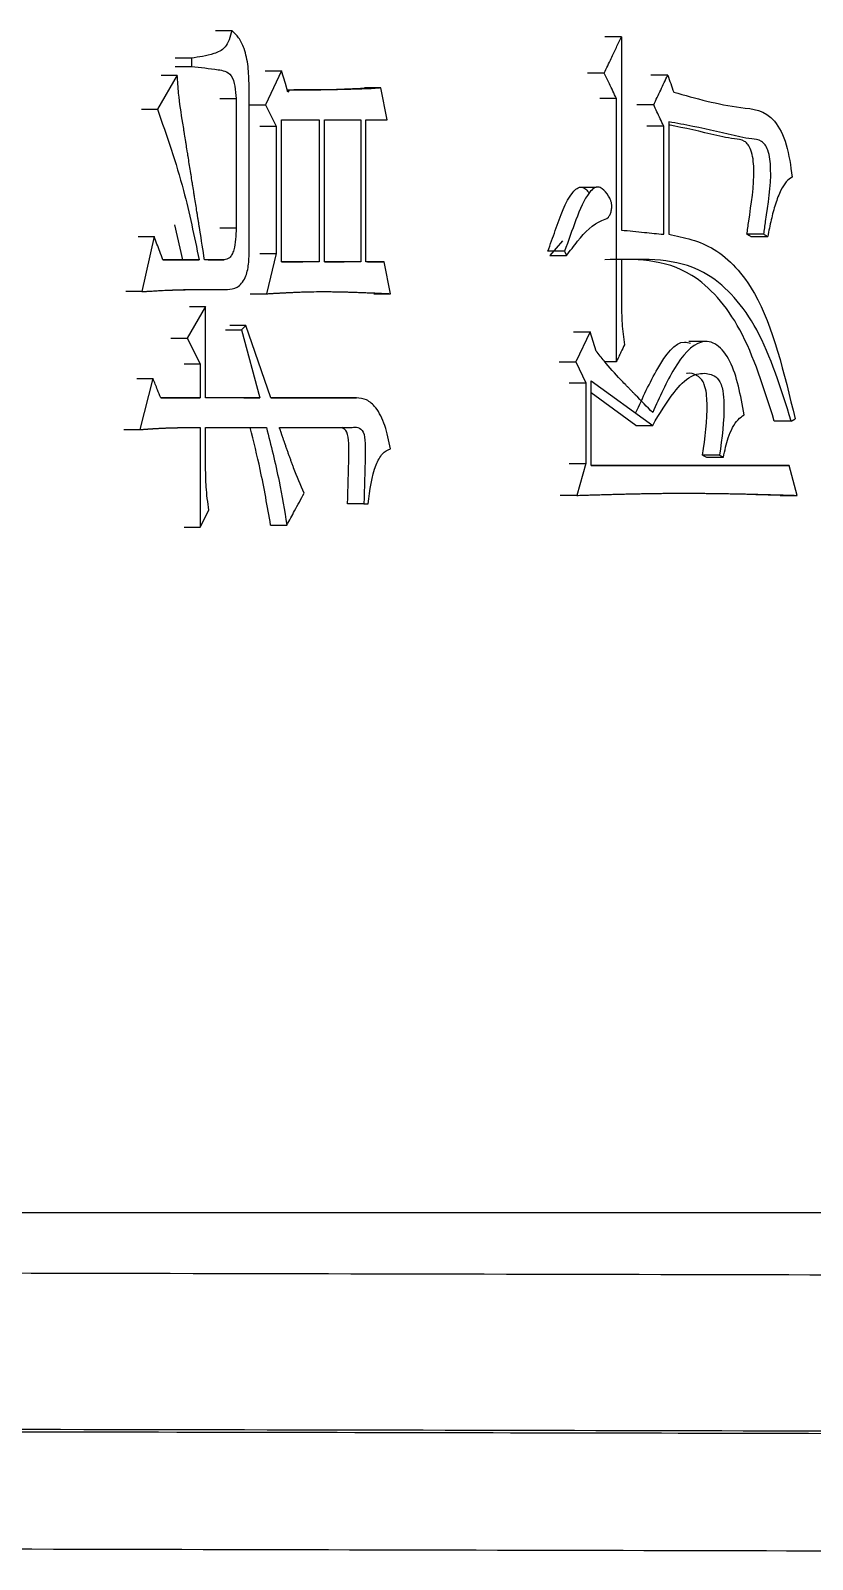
# Model space of a CAD drawing. Header units: millimetres. Extents: x 1852 to 4288, y 681 to 2404.
# Drawn here: x 2965.17 to 2969.16, y 942.27 to 950.06 of the extents above; entities that cross this region are included whole.
import ezdxf

# ---------------------------------------------------------------- set-up
doc = ezdxf.new("R2010")
doc.units = ezdxf.units.MM

msp = doc.modelspace()

# ---------------------------------------------------------------- linework, layer by layer
at = {"color": 7, "linetype": 'Continuous', "lineweight": 25}
for p, q in [((2966.1158, 950.0649), (2966.198, 950.0649)), ((2968.183, 950.0325), (2968.098, 950.0325)), ((2968.183, 950.0325), (2968.183, 949.0481)), ((2965.9925, 949.9243), (2965.9106, 949.9243)), ((2965.9106, 949.881), (2965.9925, 949.881)), ((2965.9925, 949.9243), (2965.9925, 949.881)), ((2965.92, 949.8377), (2965.8193, 949.6647)), ((2965.8382, 949.8377), (2965.92, 949.8377)), ((2966.369, 949.8593), (2966.4515, 949.8593)), ((2966.4515, 949.8593), (2966.3691, 949.6863)), ((2968.0954, 949.8486), (2968.0105, 949.8486)), ((2968.4187, 949.8377), (2968.3333, 949.8377)), ((2966.1379, 949.7186), (2966.2201, 949.7186)), ((2966.2201, 949.7186), (2966.2201, 949.0589)), ((2966.2864, 948.9507), (2966.2864, 949.7836)), ((2966.4899, 949.762), (2966.4812, 949.762)), ((2966.4899, 949.762), (2966.4844, 949.7512)), ((2966.9574, 949.7728), (2966.8739, 949.7728)), ((2966.9897, 949.6106), (2966.9574, 949.7728)), ((2968.1573, 949.7187), (2968.0723, 949.7187)), ((2968.1573, 948.3774), (2968.1573, 949.7187)), ((2965.7377, 949.6647), (2965.8193, 949.6647)), ((2966.2867, 949.6863), (2966.3691, 949.6863)), ((2966.3691, 949.6863), (2966.4241, 949.5781)), ((2968.3472, 949.6863), (2968.2619, 949.6863)), ((2966.3416, 949.5781), (2966.4241, 949.5781)), ((2966.4241, 949.5781), (2966.4241, 948.9291)), ((2966.4515, 948.8858), (2966.4515, 949.6106)), ((2966.4515, 949.6106), (2966.643, 949.6106)), ((2966.643, 949.6106), (2966.643, 948.8858)), ((2966.6702, 948.8858), (2966.6702, 949.6106)), ((2966.6702, 949.6106), (2966.8548, 949.6106)), ((2966.8548, 949.6106), (2966.8548, 948.8858)), ((2966.8818, 948.8858), (2966.8818, 949.6106)), ((2966.8818, 949.6106), (2966.9897, 949.6106)), ((2968.3983, 949.5781), (2968.3129, 949.5781)), ((2968.3983, 949.0264), (2968.3983, 949.5781)), ((2968.4238, 949.5997), (2968.4238, 949.0264)), ((2968.0542, 949.2659), (2967.9688, 949.2659)), ((2965.7208, 949.0156), (2965.8024, 949.0156)), ((2965.8024, 949.0156), (2965.7407, 948.7343)), ((2965.9492, 948.8966), (2965.9079, 949.0744)), ((2966.1379, 949.0589), (2966.2201, 949.0589)), ((2968.9081, 949.0265), (2968.8221, 949.0265)), ((2968.8421, 949.0156), (2968.9281, 949.0156)), ((2967.8931, 948.9399), (2967.8084, 948.9399)), ((2967.882, 948.9941), (2967.8188, 948.9183)), ((2967.8931, 948.9399), (2967.9035, 948.9183)), ((2966.0315, 948.8966), (2965.8473, 948.8966)), ((2965.8473, 948.8966), (2965.9492, 948.8966)), ((2965.9495, 948.8966), (2966.0315, 948.8966)), ((2966.1592, 948.8966), (2966.0593, 948.8966)), ((2966.0771, 948.8966), (2966.1592, 948.8966)), ((2966.3416, 948.9291), (2966.4241, 948.9291)), ((2966.4241, 948.9291), (2966.3746, 948.7235)), ((2966.643, 948.8858), (2966.4515, 948.8858)), ((2966.4515, 948.8858), (2966.5599, 948.8858)), ((2966.643, 948.8858), (2966.5601, 948.8858)), ((2966.8548, 948.8858), (2966.6702, 948.8858)), ((2966.6702, 948.8858), (2966.7714, 948.8858)), ((2966.8548, 948.8858), (2966.7716, 948.8858)), ((2966.9736, 948.8858), (2966.8818, 948.8858)), ((2966.8902, 948.8858), (2966.9736, 948.8858)), ((2967.0059, 948.7235), (2966.9736, 948.8858)), ((2967.8189, 948.9183), (2967.9035, 948.9183)), ((2968.183, 948.8966), (2968.183, 948.6803)), ((2965.7407, 948.7343), (2965.6592, 948.7343)), ((2966.0934, 948.7452), (2966.1759, 948.7452)), ((2966.2922, 948.7235), (2966.3746, 948.7235)), ((2966.9225, 948.7235), (2967.0059, 948.7235)), ((2966.0649, 948.6586), (2965.9702, 948.4964)), ((2965.9829, 948.6586), (2966.0649, 948.6586)), ((2966.0649, 948.1935), (2966.0649, 948.6586)), ((2966.2699, 948.5613), (2966.1876, 948.5613)), ((2966.2699, 948.5613), (2966.2478, 948.5396)), ((2966.3966, 948.1935), (2966.2699, 948.5613)), ((2965.8884, 948.4964), (2965.9702, 948.4964)), ((2965.9702, 948.4964), (2966.0371, 948.3666)), ((2966.1655, 948.5396), (2966.2478, 948.5396)), ((2966.2478, 948.5396), (2966.3416, 948.1935)), ((2967.9381, 948.5288), (2968.023, 948.5288)), ((2968.023, 948.5288), (2967.9503, 948.3774)), ((2968.054, 948.4315), (2968.023, 948.5288)), ((2968.6127, 948.4803), (2968.5271, 948.4803)), ((2965.9551, 948.3666), (2966.0371, 948.3666)), ((2966.0371, 948.3666), (2966.0371, 948.1935)), ((2967.8656, 948.3774), (2967.9503, 948.3774)), ((2967.9503, 948.3774), (2968.0022, 948.2692)), ((2968.1573, 948.3774), (2968.0978, 948.3774)), ((2965.7152, 948.2908), (2965.7968, 948.2908)), ((2965.7968, 948.2908), (2965.7295, 948.0312)), ((2967.9174, 948.2692), (2968.0022, 948.2692)), ((2968.0022, 948.2692), (2968.0022, 947.8582)), ((2968.0281, 948.28), (2968.3421, 948.0529)), ((2968.0281, 947.8474), (2968.0281, 948.28)), ((2966.0371, 948.1935), (2965.8361, 948.1935)), ((2965.8361, 948.1935), (2965.9548, 948.1935)), ((2965.9551, 948.1935), (2966.0371, 948.1935)), ((2966.3416, 948.1935), (2966.0649, 948.1935)), ((2966.2592, 948.1935), (2966.3416, 948.1935)), ((2966.8331, 948.1935), (2966.3966, 948.1935)), ((2966.3966, 948.1935), (2966.7498, 948.1935)), ((2966.75, 948.1935), (2966.8331, 948.1935)), ((2968.2568, 948.0529), (2968.0281, 948.2186)), ((2969.0476, 948.0745), (2969.0674, 948.0853)), ((2965.6479, 948.0312), (2965.7295, 948.0312)), ((2966.0371, 948.042), (2966.0371, 947.5336)), ((2966.0649, 948.042), (2966.3746, 948.042)), ((2966.0649, 947.8365), (2966.0649, 948.042)), ((2966.4405, 948.042), (2966.8114, 948.042)), ((2966.7282, 948.042), (2966.8114, 948.042)), ((2968.2568, 948.0529), (2968.3421, 948.0529)), ((2967.9174, 947.8582), (2968.0022, 947.8582)), ((2968.0022, 947.8582), (2967.9555, 947.6959)), ((2969.0377, 947.8474), (2968.0281, 947.8474)), ((2968.0281, 947.8474), (2968.9515, 947.8474)), ((2968.6823, 947.9014), (2968.5966, 947.9014)), ((2968.5966, 947.9014), (2968.6167, 947.8906)), ((2968.6167, 947.8906), (2968.7025, 947.8906)), ((2968.6823, 947.9014), (2968.7025, 947.8906)), ((2968.9515, 947.8474), (2969.0377, 947.8474)), ((2969.0774, 947.6959), (2969.0377, 947.8474)), ((2967.9555, 947.6959), (2967.8708, 947.6959)), ((2968.9911, 947.6959), (2968.8679, 947.6989)), ((2968.9911, 947.6959), (2969.0774, 947.6959)), ((2966.0371, 947.5336), (2966.0815, 947.6202)), ((2966.871, 947.6526), (2966.7878, 947.6526)), ((2966.871, 947.6526), (2966.8926, 947.6526)), ((2965.9551, 947.5336), (2966.0371, 947.5336)), ((2966.3961, 947.5444), (2966.4789, 947.5444))]:
    msp.add_line(p, q, dxfattribs=at)
at = {"color": 7, "linetype": 'Continuous', "lineweight": 25, "flags": 128}
for points in [[(2966.4844, 949.7512), (2966.4711, 949.7951), (2966.4613, 949.8272), (2966.4515, 949.8593)], [(2969.0476, 948.0745), (2969.0126, 948.0745), (2968.987, 948.0745), (2968.9614, 948.0745)]]:
    msp.add_lwpolyline(points, dxfattribs=at)
at = {"color": 7, "linetype": 'Continuous', "lineweight": 25}
for points, knots in [([(2966.198, 950.0649), (2966.1941, 950.0486), (2966.1864, 950.0165), (2966.1572, 949.9657), (2966.0885, 949.9383), (2966.0306, 949.9298), (2965.9925, 949.9243)], [0, 0, 0, 0, 0.127818, 0.252018, 0.508407, 1, 1, 1, 1]), ([(2966.2864, 949.7836), (2966.2856, 949.8167), (2966.2839, 949.8823), (2966.2656, 949.9686), (2966.235, 950.0319), (2966.2102, 950.054), (2966.198, 950.0649)], [0, 0, 0, 0, 0.2887937, 0.5729304, 0.7895926, 1, 1, 1, 1]), ([(2968.0954, 949.8486), (2968.1073, 949.8735), (2968.1279, 949.9166), (2968.1571, 949.9779), (2968.1744, 950.0143), (2968.183, 950.0325)], [0, 0, 0, 0, 0.407194, 0.703597, 1, 1, 1, 1]), ([(2965.9925, 949.881), (2966.038, 949.8767), (2966.0953, 949.8713), (2966.1629, 949.8597), (2966.1984, 949.8404), (2966.2159, 949.7809), (2966.2187, 949.7396), (2966.2201, 949.7186)], [0, 0, 0, 0, 0.489877, 0.617073, 0.743751, 0.869803, 1, 1, 1, 1]), ([(2966.0593, 948.8966), (2966.0514, 948.9468), (2966.0424, 949.0033), (2966.0325, 949.0661), (2966.03, 949.0818), (2966.0275, 949.0975), (2966.0255, 949.11), (2966.0231, 949.1257), (2966.0196, 949.1477), (2966.0146, 949.1791), (2966.0096, 949.2105), (2966.0046, 949.2418), (2966.0006, 949.267), (2965.9957, 949.2983), (2965.9917, 949.3234), (2965.9847, 949.3674), (2965.9787, 949.405), (2965.9717, 949.4489), (2965.9677, 949.474), (2965.9627, 949.5054), (2965.9586, 949.5305), (2965.9536, 949.5619), (2965.9425, 949.6309), (2965.9281, 949.7241), (2965.9222, 949.8068), (2965.92, 949.8377)], [0, 0, 0, 0, 0.160709, 0.180798, 0.200887, 0.210931, 0.23102, 0.241064, 0.261152, 0.30133, 0.341507, 0.361596, 0.401773, 0.421862, 0.462039, 0.482128, 0.562482, 0.582571, 0.622748, 0.642837, 0.683014, 0.703103, 0.74328, 0.904095, 1, 1, 1, 1]), ([(2968.1573, 949.7187), (2968.1513, 949.7312), (2968.1395, 949.7562), (2968.1188, 949.7995), (2968.1041, 949.8302), (2968.0954, 949.8486)], [0, 0, 0, 0, 0.288432, 0.576865, 1, 1, 1, 1]), ([(2968.3472, 949.6863), (2968.3591, 949.7115), (2968.383, 949.762), (2968.4068, 949.8125), (2968.4187, 949.8377)], [0, 0, 0, 0, 0.4999994, 1, 1, 1, 1]), ([(2968.4187, 949.8377), (2968.4238, 949.8233), (2968.434, 949.7945), (2968.4442, 949.7656), (2968.4492, 949.7512)], [0, 0, 0, 0, 0.5000001, 1, 1, 1, 1]), ([(2966.4818, 949.7622), (2966.4875, 949.7622), (2966.5247, 949.7623), (2966.5696, 949.7627), (2966.6401, 949.7635), (2966.734, 949.7645), (2966.8195, 949.7696), (2966.8739, 949.7728)], [0, 0, 0, 0, 0.0431296, 0.2823119, 0.3421073, 0.5812899, 1, 1, 1, 1]), ([(2966.9574, 949.7728), (2966.9555, 949.7727), (2966.9518, 949.7723), (2966.9461, 949.7718), (2966.9386, 949.7712), (2966.931, 949.7706), (2966.9235, 949.77), (2966.9178, 949.7696), (2966.9103, 949.769), (2966.9027, 949.7685), (2966.8895, 949.7679), (2966.865, 949.767), (2966.812, 949.7653), (2966.7513, 949.7637), (2966.6981, 949.7632), (2966.6714, 949.7629), (2966.6562, 949.7628), (2966.6447, 949.7627), (2966.6352, 949.7626), (2966.6257, 949.7625), (2966.618, 949.7625), (2966.6104, 949.7624), (2966.6028, 949.7624), (2966.5951, 949.7623), (2966.5875, 949.7623), (2966.5818, 949.7623), (2966.5741, 949.7622), (2966.5665, 949.7622), (2966.5588, 949.7622), (2966.5512, 949.7622), (2966.5435, 949.7621), (2966.5359, 949.7621), (2966.5302, 949.7621), (2966.5254, 949.7621), (2966.5206, 949.7621), (2966.5168, 949.7621), (2966.5129, 949.762), (2966.5101, 949.762), (2966.5062, 949.762), (2966.5024, 949.762), (2966.4986, 949.762), (2966.4947, 949.762), (2966.4918, 949.762), (2966.4899, 949.762)], [0, 0, 0, 0, 0.012194, 0.024389, 0.036583, 0.060972, 0.073167, 0.085361, 0.097556, 0.121945, 0.134139, 0.182918, 0.280473, 0.475585, 0.573141, 0.621919, 0.646308, 0.670697, 0.695086, 0.70728, 0.731669, 0.743863, 0.756058, 0.780447, 0.792641, 0.804836, 0.81703, 0.841419, 0.853613, 0.865808, 0.890197, 0.902391, 0.914586, 0.92678, 0.932877, 0.945072, 0.951169, 0.957266, 0.963363, 0.975558, 0.981655, 0.987752, 1, 1, 1, 1]), ([(2968.4492, 949.7512), (2968.5613, 949.7195), (2968.7314, 949.6713), (2968.9437, 949.6609), (2969.0298, 949.4868), (2969.0449, 949.3755), (2969.0526, 949.3185)], [0, 0, 0, 0, 0.492344, 0.747305, 0.87043, 1, 1, 1, 1]), ([(2965.8193, 949.6647), (2965.8667, 949.5288), (2965.9519, 949.2847), (2966.007, 949.0158), (2966.0315, 948.8966)], [0, 0, 0, 0, 0.556567, 1, 1, 1, 1]), ([(2968.3983, 949.5781), (2968.3924, 949.5906), (2968.3809, 949.6149), (2968.3639, 949.6509), (2968.3528, 949.6745), (2968.3472, 949.6863)], [0, 0, 0, 0, 0.346119, 0.673059, 1, 1, 1, 1]), ([(2968.9081, 949.0265), (2968.9112, 949.0485), (2968.9264, 949.158), (2968.9482, 949.286), (2968.9407, 949.4105), (2968.9304, 949.4533), (2968.9151, 949.4849), (2968.8872, 949.5102), (2968.843, 949.5115), (2968.7273, 949.5348), (2968.5868, 949.5704), (2968.4649, 949.5923), (2968.4238, 949.5997)], [0, 0, 0, 0, 0.0476159, 0.2366676, 0.2711991, 0.3058534, 0.3330791, 0.3603377, 0.4287555, 0.5098819, 0.8344448, 1, 1, 1, 1]), ([(2968.8221, 949.0265), (2968.8251, 949.0486), (2968.8404, 949.1583), (2968.8623, 949.2866), (2968.8545, 949.4112), (2968.8442, 949.4538), (2968.8288, 949.4852), (2968.8007, 949.5104), (2968.756, 949.5114), (2968.6383, 949.5366), (2968.5265, 949.5644), (2968.4341, 949.5817), (2968.4238, 949.5836)], [0, 0, 0, 0, 0.0539594, 0.2681925, 0.3071395, 0.3462244, 0.3769337, 0.4076739, 0.4859202, 0.5793554, 0.9531636, 1, 1, 1, 1]), ([(2967.8084, 948.9399), (2967.8209, 948.9752), (2967.8583, 949.0812), (2967.902, 949.2068), (2967.9566, 949.2629), (2967.9804, 949.2705), (2968.0021, 949.259), (2968.0132, 949.2439), (2968.0185, 949.2367)], [0, 0, 0, 0, 0.230285, 0.693302, 0.776377, 0.859882, 0.933594, 1, 1, 1, 1]), ([(2967.9035, 948.9183), (2967.922, 948.9429), (2967.9775, 949.017), (2968.0486, 949.0902), (2968.1104, 949.1046), (2968.1257, 949.1268), (2968.1317, 949.1454), (2968.1342, 949.1654), (2968.133, 949.1844), (2968.1277, 949.2041), (2968.1119, 949.2319), (2968.0904, 949.2571), (2968.0644, 949.27), (2968.0415, 949.2628), (2967.9974, 949.2186), (2967.9498, 949.0988), (2967.9122, 948.9934), (2967.8931, 948.9399)], [0, 0, 0, 0, 0.109651, 0.330682, 0.3864, 0.404634, 0.422868, 0.441529, 0.456387, 0.471247, 0.497612, 0.560433, 0.593185, 0.625961, 0.670922, 0.833212, 1, 1, 1, 1]), ([(2969.0526, 949.3185), (2969.042, 949.3114), (2969.0205, 949.2971), (2968.9915, 949.2475), (2968.9663, 949.1813), (2968.945, 949.1007), (2968.9338, 949.0441), (2968.9281, 949.0156)], [0, 0, 0, 0, 0.162412, 0.328967, 0.549592, 0.773853, 1, 1, 1, 1]), ([(2965.8473, 948.8966), (2965.842, 948.9105), (2965.8319, 948.9373), (2965.817, 948.977), (2965.8073, 949.0027), (2965.8024, 949.0156)], [0, 0, 0, 0, 0.350984, 0.675491, 1, 1, 1, 1]), ([(2966.2201, 949.0589), (2966.2192, 949.0198), (2966.2181, 948.9708), (2966.1998, 948.9233), (2966.1837, 948.9008), (2966.1688, 948.8983), (2966.1592, 948.8966)], [0, 0, 0, 0, 0.51629, 0.647429, 0.774862, 1, 1, 1, 1]), ([(2968.183, 949.0481), (2968.2221, 949.0442), (2968.2776, 949.0386), (2968.3493, 949.0314), (2968.3819, 949.0281), (2968.3983, 949.0264)], [0, 0, 0, 0, 0.542952, 0.771476, 1, 1, 1, 1]), ([(2968.4238, 949.0264), (2968.5021, 949.0106), (2968.6597, 948.9788), (2968.9218, 948.699), (2969.0115, 948.3208), (2969.0674, 948.0853)], [0, 0, 0, 0, 0.271558, 0.546438, 1, 1, 1, 1]), ([(2968.8421, 949.0156), (2968.8404, 949.0166), (2968.837, 949.0184), (2968.8304, 949.022), (2968.8254, 949.0247), (2968.8221, 949.0265)], [0, 0, 0, 0, 0.25319, 0.506384, 1, 1, 1, 1]), ([(2968.9081, 949.0265), (2968.9098, 949.0256), (2968.914, 949.0233), (2968.9207, 949.0197), (2968.9256, 949.017), (2968.9281, 949.0156)], [0, 0, 0, 0, 0.252887, 0.626447, 1, 1, 1, 1]), ([(2966.1759, 948.7452), (2966.1925, 948.7466), (2966.2261, 948.7496), (2966.2689, 948.7977), (2966.2862, 948.8751), (2966.2864, 948.9253), (2966.2864, 948.9507)], [0, 0, 0, 0, 0.26803, 0.540931, 0.767912, 1, 1, 1, 1]), ([(2968.9614, 948.0745), (2968.9095, 948.2407), (2968.8081, 948.5655), (2968.4987, 948.9071), (2968.2494, 948.9006), (2968.098, 948.8966)], [0, 0, 0, 0, 0.291237, 0.569425, 1, 1, 1, 1]), ([(2969.0476, 948.0745), (2968.9956, 948.2407), (2968.894, 948.5657), (2968.5842, 948.9072), (2968.3347, 948.9006), (2968.183, 948.8966)], [0, 0, 0, 0, 0.291092, 0.569283, 1, 1, 1, 1]), ([(2965.7407, 948.7343), (2965.745, 948.7346), (2965.7515, 948.735), (2965.7602, 948.7356), (2965.7667, 948.736), (2965.7732, 948.7364), (2965.7797, 948.7368), (2965.7862, 948.7372), (2965.7949, 948.7377), (2965.8057, 948.7383), (2965.8187, 948.7391), (2965.8316, 948.7398), (2965.8576, 948.7412), (2965.8835, 948.7423), (2965.9094, 948.7433), (2965.9224, 948.7437), (2965.9353, 948.744), (2965.9482, 948.7444), (2965.9612, 948.7446), (2965.9784, 948.7449), (2965.9956, 948.7452), (2966.0128, 948.7454), (2966.0257, 948.7455), (2966.0386, 948.7455), (2966.0515, 948.7456), (2966.0622, 948.7456), (2966.0708, 948.7456), (2966.0773, 948.7456), (2966.0837, 948.7456), (2966.0901, 948.7456), (2966.0966, 948.7456), (2966.103, 948.7455), (2966.1094, 948.7455), (2966.1159, 948.7455), (2966.1244, 948.7455), (2966.133, 948.7454), (2966.1416, 948.7454), (2966.148, 948.7453), (2966.1534, 948.7453), (2966.1576, 948.7453), (2966.1608, 948.7453), (2966.1641, 948.7452), (2966.1673, 948.7452), (2966.1712, 948.7452), (2966.1741, 948.7452), (2966.1759, 948.7452)], [0, 0, 0, 0, 0.0297, 0.04455, 0.0594, 0.07425, 0.0891, 0.10395, 0.1188, 0.1485, 0.1782, 0.2079, 0.237599, 0.3564, 0.3861, 0.4158, 0.4455, 0.4752, 0.5049, 0.5346, 0.594, 0.6237, 0.6534, 0.6831, 0.7128, 0.742499, 0.757349, 0.772199, 0.787049, 0.801899, 0.816749, 0.831599, 0.846449, 0.861299, 0.876149, 0.905849, 0.920699, 0.935549, 0.950399, 0.957824, 0.965249, 0.972674, 0.980099, 0.987524, 1, 1, 1, 1]), ([(2965.8511, 948.7408), (2965.8916, 948.7422), (2965.9535, 948.7444), (2966.038, 948.7451), (2966.0745, 948.7452), (2966.0885, 948.7452), (2966.091, 948.7452), (2966.0907, 948.7452), (2966.0906, 948.7452)], [0, 0, 0, 0, 0.522535, 0.798849, 0.953458, 0.983824, 0.997934, 1, 1, 1, 1]), ([(2966.3746, 948.7235), (2966.3789, 948.7238), (2966.3852, 948.7241), (2966.3937, 948.7246), (2966.4001, 948.725), (2966.4065, 948.7254), (2966.4129, 948.7257), (2966.4193, 948.7261), (2966.4256, 948.7265), (2966.432, 948.7268), (2966.4384, 948.7272), (2966.4447, 948.7275), (2966.4511, 948.7279), (2966.4575, 948.7282), (2966.4638, 948.7285), (2966.4702, 948.7289), (2966.4766, 948.7292), (2966.4829, 948.7295), (2966.4914, 948.7299), (2966.502, 948.7304), (2966.5147, 948.731), (2966.5274, 948.7315), (2966.5401, 948.732), (2966.5528, 948.7325), (2966.5655, 948.7329), (2966.5782, 948.7333), (2966.6036, 948.7339), (2966.6289, 948.7343), (2966.6542, 948.7344), (2966.6669, 948.7344), (2966.6837, 948.7344), (2966.7048, 948.7342), (2966.7301, 948.7339), (2966.7553, 948.7334), (2966.7805, 948.7328), (2966.8015, 948.7322), (2966.8224, 948.7315), (2966.8392, 948.7309), (2966.8559, 948.7303), (2966.8685, 948.7298), (2966.8811, 948.7293), (2966.8915, 948.7288), (2966.8999, 948.7285), (2966.9061, 948.7282), (2966.9124, 948.7279), (2966.9187, 948.7277), (2966.9249, 948.7274), (2966.9312, 948.7271), (2966.9375, 948.7268), (2966.9437, 948.7265), (2966.95, 948.7262), (2966.9562, 948.7259), (2966.9625, 948.7256), (2966.9677, 948.7254), (2966.9719, 948.7252), (2966.975, 948.725), (2966.9781, 948.7249), (2966.9813, 948.7247), (2966.9844, 948.7246), (2966.9875, 948.7244), (2966.9906, 948.7243), (2966.9938, 948.7241), (2966.9969, 948.724), (2967.0009, 948.7238), (2967.0039, 948.7236), (2967.0059, 948.7235)], [0, 0, 0, 0, 0.020012, 0.030018, 0.040024, 0.050031, 0.060037, 0.070043, 0.080049, 0.090055, 0.100061, 0.110067, 0.120073, 0.130079, 0.140086, 0.150092, 0.160098, 0.170104, 0.18011, 0.200122, 0.220134, 0.240147, 0.260159, 0.280171, 0.300183, 0.320196, 0.340208, 0.420258, 0.44027, 0.460282, 0.480294, 0.520319, 0.560343, 0.600368, 0.640392, 0.680417, 0.700429, 0.740454, 0.760466, 0.780478, 0.80049, 0.820502, 0.830509, 0.840515, 0.850521, 0.860527, 0.870533, 0.880539, 0.890545, 0.900551, 0.910557, 0.920564, 0.93057, 0.940576, 0.945579, 0.950582, 0.955585, 0.960588, 0.965591, 0.970594, 0.975597, 0.9806, 0.985603, 0.990606, 1, 1, 1, 1]), ([(2968.183, 948.6803), (2968.1835, 948.644), (2968.1844, 948.5708), (2968.1938, 948.4998), (2968.1985, 948.4639)], [0, 0, 0, 0, 0.495714, 1, 1, 1, 1]), ([(2968.2568, 948.1178), (2968.2914, 948.1939), (2968.3591, 948.3431), (2968.4639, 948.4919), (2968.525, 948.4744), (2968.5351, 948.4715)], [0, 0, 0, 0, 0.46552, 0.912082, 1, 1, 1, 1]), ([(2968.8081, 948.107), (2968.7901, 948.2062), (2968.763, 948.356), (2968.6713, 948.4737), (2968.5635, 948.4938), (2968.4447, 948.3493), (2968.3768, 948.196), (2968.3421, 948.1178)], [0, 0, 0, 0, 0.250217, 0.37779, 0.502112, 0.745933, 1, 1, 1, 1]), ([(2968.3421, 948.1178), (2968.3132, 948.1474), (2968.2807, 948.1807), (2968.2446, 948.218), (2968.2355, 948.2273), (2968.2265, 948.2367), (2968.2175, 948.246), (2968.2085, 948.2554), (2968.1958, 948.2686), (2968.1579, 948.3081), (2968.1083, 948.3628), (2968.0674, 948.4146), (2968.054, 948.4315)], [0, 0, 0, 0, 0.2975226, 0.3347128, 0.3719031, 0.3904983, 0.4276885, 0.4648788, 0.483474, 0.5578546, 0.8555027, 1, 1, 1, 1]), ([(2968.1985, 948.4639), (2968.1925, 948.4515), (2968.1827, 948.4308), (2968.169, 948.402), (2968.1612, 948.3856), (2968.1573, 948.3774)], [0, 0, 0, 0, 0.432643, 0.716321, 1, 1, 1, 1]), ([(2968.3421, 948.0529), (2968.3771, 948.1121), (2968.4364, 948.2124), (2968.5306, 948.3088), (2968.6008, 948.3221), (2968.6478, 948.3113), (2968.6746, 948.2933), (2968.6918, 948.2618), (2968.7021, 948.2193), (2968.7102, 948.0959), (2968.6947, 947.9878), (2968.6823, 947.9014)], [0, 0, 0, 0, 0.236471, 0.400892, 0.534168, 0.588802, 0.643894, 0.675813, 0.707612, 0.766357, 1, 1, 1, 1]), ([(2968.5966, 947.9014), (2968.6091, 947.989), (2968.624, 948.0929), (2968.6167, 948.2152), (2968.6078, 948.2583), (2968.5907, 948.2903), (2968.5609, 948.3124), (2968.5334, 948.3236), (2968.5153, 948.3168), (2968.5141, 948.3164)], [0, 0, 0, 0, 0.478517, 0.567585, 0.657403, 0.721203, 0.808864, 0.987094, 1, 1, 1, 1]), ([(2965.8361, 948.1935), (2965.8306, 948.2071), (2965.8213, 948.2301), (2965.8082, 948.2626), (2965.8006, 948.2814), (2965.7968, 948.2908)], [0, 0, 0, 0, 0.419954, 0.709976, 1, 1, 1, 1]), ([(2967.0059, 947.9339), (2966.9979, 947.9744), (2966.9822, 948.054), (2966.9381, 948.1424), (2966.8851, 948.188), (2966.8504, 948.1917), (2966.8331, 948.1935)], [0, 0, 0, 0, 0.291847, 0.573788, 0.788346, 1, 1, 1, 1]), ([(2968.7025, 947.8906), (2968.7095, 947.9244), (2968.721, 947.9796), (2968.7481, 948.0428), (2968.7759, 948.0843), (2968.7974, 948.0995), (2968.8081, 948.107)], [0, 0, 0, 0, 0.34974, 0.571287, 0.787704, 1, 1, 1, 1]), ([(2965.7295, 948.0312), (2965.7311, 948.0313), (2965.7345, 948.0316), (2965.7396, 948.0319), (2965.7447, 948.0323), (2965.7497, 948.0327), (2965.7548, 948.033), (2965.7599, 948.0334), (2965.7649, 948.0338), (2965.77, 948.0341), (2965.7751, 948.0345), (2965.7801, 948.0348), (2965.7852, 948.0351), (2965.7902, 948.0355), (2965.7953, 948.0358), (2965.8004, 948.0361), (2965.8054, 948.0364), (2965.8105, 948.0367), (2965.8155, 948.037), (2965.8206, 948.0373), (2965.8257, 948.0376), (2965.8299, 948.0378), (2965.8341, 948.0381), (2965.8383, 948.0383), (2965.8433, 948.0385), (2965.8484, 948.0388), (2965.8535, 948.039), (2965.8585, 948.0392), (2965.8636, 948.0394), (2965.8686, 948.0396), (2965.8737, 948.0398), (2965.8779, 948.0399), (2965.8821, 948.0401), (2965.8863, 948.0402), (2965.8913, 948.0403), (2965.8964, 948.0405), (2965.9014, 948.0406), (2965.9065, 948.0407), (2965.9115, 948.0408), (2965.9166, 948.0409), (2965.9216, 948.041), (2965.9266, 948.0411), (2965.9308, 948.0412), (2965.935, 948.0413), (2965.9392, 948.0413), (2965.9443, 948.0414), (2965.9493, 948.0415), (2965.9544, 948.0415), (2965.9594, 948.0416), (2965.9644, 948.0416), (2965.9695, 948.0417), (2965.9745, 948.0417), (2965.9787, 948.0418), (2965.9829, 948.0418), (2965.9871, 948.0418), (2965.9921, 948.0419), (2965.9972, 948.0419), (2966.0022, 948.0419), (2966.0072, 948.0419), (2966.0122, 948.0419), (2966.0173, 948.042), (2966.0223, 948.042), (2966.0265, 948.042), (2966.0314, 948.042), (2966.0347, 948.042), (2966.0371, 948.042)], [0, 0, 0, 0, 0.01641, 0.03282, 0.04923, 0.06564, 0.08205, 0.098461, 0.114871, 0.131281, 0.147691, 0.164101, 0.180511, 0.196921, 0.213331, 0.229741, 0.246151, 0.262561, 0.278972, 0.295382, 0.311792, 0.328202, 0.336407, 0.352817, 0.369227, 0.385637, 0.402047, 0.418457, 0.434867, 0.451278, 0.467688, 0.484098, 0.492303, 0.508713, 0.525123, 0.541533, 0.557943, 0.574353, 0.590763, 0.607173, 0.623583, 0.639994, 0.656404, 0.664609, 0.681019, 0.697429, 0.713839, 0.730249, 0.746659, 0.763069, 0.779479, 0.795889, 0.8123, 0.820505, 0.836915, 0.853325, 0.869735, 0.886145, 0.902555, 0.918965, 0.935375, 0.951785, 0.968195, 0.9764, 1, 1, 1, 1]), ([(2966.3961, 947.5444), (2966.3795, 947.6394), (2966.3499, 947.8087), (2966.3096, 947.9709), (2966.2919, 948.042)], [0, 0, 0, 0, 0.560942, 1, 1, 1, 1]), ([(2966.3746, 948.042), (2966.3973, 947.9515), (2966.4379, 947.7894), (2966.4664, 947.6194), (2966.4789, 947.5444)], [0, 0, 0, 0, 0.558886, 1, 1, 1, 1]), ([(2966.5665, 947.7067), (2966.5482, 947.7488), (2966.5287, 947.7936), (2966.5103, 947.8438), (2966.5062, 947.8549), (2966.5022, 947.8661), (2966.4981, 947.8772), (2966.4941, 947.8884), (2966.4901, 947.8997), (2966.4861, 947.9109), (2966.4831, 947.9193), (2966.4792, 947.9306), (2966.4752, 947.9419), (2966.4718, 947.9518), (2966.4693, 947.9588), (2966.4673, 947.9645), (2966.4654, 947.9701), (2966.4634, 947.9758), (2966.4614, 947.9815), (2966.4595, 947.9871), (2966.458, 947.9914), (2966.4561, 947.997), (2966.4541, 948.0027), (2966.4521, 948.0084), (2966.4507, 948.0126), (2966.4487, 948.0183), (2966.4468, 948.0239), (2966.4448, 948.0296), (2966.4429, 948.0352), (2966.4415, 948.0393), (2966.4405, 948.042)], [0, 0, 0, 0, 0.396041, 0.420732, 0.445423, 0.494806, 0.519497, 0.544188, 0.59357, 0.618261, 0.642952, 0.667643, 0.717025, 0.741716, 0.754061, 0.778752, 0.791098, 0.803443, 0.828134, 0.84048, 0.852825, 0.865171, 0.889862, 0.902207, 0.914553, 0.926898, 0.951589, 0.963935, 0.97628, 1, 1, 1, 1]), ([(2966.7876, 947.6526), (2966.7904, 947.7347), (2966.7938, 947.8384), (2966.7958, 947.9582), (2966.789, 948.0239), (2966.7678, 948.0363), (2966.7579, 948.042)], [0, 0, 0, 0, 0.579644, 0.732014, 0.874517, 1, 1, 1, 1]), ([(2966.8114, 948.0422), (2966.8212, 948.0438), (2966.8408, 948.0471), (2966.8724, 948.0227), (2966.8791, 947.9587), (2966.8772, 947.8379), (2966.8737, 947.7345), (2966.871, 947.6526)], [0, 0, 0, 0, 0.111377, 0.22453, 0.350906, 0.486016, 1, 1, 1, 1]), ([(2966.8926, 947.6526), (2966.9018, 947.723), (2966.9144, 947.82), (2966.9634, 947.9133), (2966.9919, 947.9271), (2967.0059, 947.9339)], [0, 0, 0, 0, 0.573358, 0.790473, 1, 1, 1, 1]), ([(2966.0815, 947.6202), (2966.076, 947.6599), (2966.0661, 947.7311), (2966.0653, 947.8042), (2966.0649, 947.8365)], [0, 0, 0, 0, 0.558835, 1, 1, 1, 1]), ([(2966.4789, 947.5444), (2966.492, 947.5687), (2966.5132, 947.6078), (2966.5424, 947.6619), (2966.5585, 947.6918), (2966.5665, 947.7067)], [0, 0, 0, 0, 0.4477923, 0.7238958, 1, 1, 1, 1]), ([(2967.9555, 947.6959), (2967.9654, 947.6962), (2967.9801, 947.6967), (2967.9997, 947.6973), (2968.0145, 947.6977), (2968.0292, 947.6981), (2968.0439, 947.6986), (2968.0586, 947.699), (2968.0733, 947.6995), (2968.0879, 947.6999), (2968.1075, 947.7005), (2968.127, 947.701), (2968.1466, 947.7015), (2968.1612, 947.7019), (2968.1807, 947.7024), (2968.2002, 947.7029), (2968.2197, 947.7034), (2968.2343, 947.7037), (2968.2488, 947.704), (2968.2683, 947.7044), (2968.2877, 947.7048), (2968.3071, 947.7052), (2968.3216, 947.7054), (2968.3362, 947.7057), (2968.3555, 947.7059), (2968.3749, 947.7062), (2968.3942, 947.7064), (2968.4063, 947.7065), (2968.416, 947.7066), (2968.4232, 947.7066), (2968.4304, 947.7067), (2968.4401, 947.7068), (2968.4497, 947.7068), (2968.4594, 947.7068), (2968.4666, 947.7069), (2968.4738, 947.7069), (2968.481, 947.7069), (2968.4883, 947.7069), (2968.4943, 947.7069), (2968.4991, 947.7069), (2968.5027, 947.7069), (2968.5075, 947.7069), (2968.5123, 947.7069), (2968.5171, 947.7069), (2968.5219, 947.7069), (2968.5279, 947.7069), (2968.5352, 947.7068), (2968.5448, 947.7068), (2968.5544, 947.7068), (2968.564, 947.7067), (2968.5712, 947.7067), (2968.5807, 947.7066), (2968.5927, 947.7065), (2968.6071, 947.7064), (2968.6215, 947.7062), (2968.6358, 947.7061), (2968.655, 947.7058), (2968.6741, 947.7056), (2968.6932, 947.7053), (2968.7075, 947.705), (2968.7218, 947.7048), (2968.7408, 947.7045), (2968.7599, 947.7041), (2968.7789, 947.7037), (2968.7932, 947.7034), (2968.8074, 947.7031), (2968.8264, 947.7027), (2968.8454, 947.7022), (2968.8643, 947.7018), (2968.8786, 947.7014), (2968.8975, 947.7009), (2968.9164, 947.7004), (2968.9353, 947.6999), (2968.9495, 947.6995), (2968.9636, 947.6991), (2968.9825, 947.6986), (2969.0013, 947.6981), (2969.0202, 947.6976), (2969.0343, 947.6972), (2969.0533, 947.6966), (2969.0677, 947.6962), (2969.0774, 947.6959)], [0, 0, 0, 0, 0.025705, 0.038557, 0.05141, 0.064262, 0.077115, 0.089967, 0.102819, 0.115672, 0.128524, 0.154229, 0.167082, 0.179934, 0.192786, 0.218491, 0.231344, 0.244196, 0.257049, 0.269901, 0.295606, 0.308458, 0.321311, 0.334163, 0.347016, 0.37272, 0.385573, 0.398425, 0.404851, 0.411278, 0.417704, 0.42413, 0.436983, 0.443409, 0.449835, 0.456261, 0.462687, 0.469114, 0.47554, 0.478753, 0.481966, 0.485179, 0.491605, 0.494818, 0.498032, 0.504458, 0.510884, 0.51731, 0.530163, 0.536589, 0.543015, 0.549441, 0.562294, 0.575146, 0.587999, 0.600851, 0.613703, 0.639408, 0.652261, 0.665113, 0.677966, 0.690818, 0.716523, 0.729375, 0.742228, 0.75508, 0.767933, 0.793637, 0.80649, 0.819342, 0.832195, 0.857899, 0.870752, 0.883604, 0.896457, 0.909309, 0.935014, 0.947866, 0.960719, 0.973571, 1, 1, 1, 1]), ([(2914.6119, 944.041), (2915.2582, 944.041), (2918.4935, 944.0411), (2924.2455, 944.0411), (2930.4451, 944.0412), (2936.4545, 944.0412), (2941.0939, 944.0413), (2946.6312, 944.0413), (2950.8396, 944.0414), (2955.774, 944.0414), (2960.3717, 944.0414), (2964.4668, 944.0415), (2968.1484, 944.0415), (2970.7569, 944.0416), (2973.567, 944.0416), (2975.4373, 944.0417), (2977.4656, 944.0418), (2978.2219, 944.0419), (2978.7506, 944.0419)], [0, 0, 0, 0, 0.020124, 0.100733, 0.181328, 0.221587, 0.302184, 0.342442, 0.423039, 0.463298, 0.543894, 0.624491, 0.664749, 0.745346, 0.785604, 0.8662, 0.906458, 1, 1, 1, 1]), ([(2907.4729, 943.773), (2908.7452, 943.7729), (2911.0715, 943.7729), (2914.435, 943.7724), (2917.5681, 943.7719), (2920.6843, 943.7712), (2923.778, 943.7702), (2926.8435, 943.7691), (2929.875, 943.7678), (2934.129, 943.7657), (2939.6694, 943.7624), (2946.4133, 943.7572), (2953.1409, 943.7505), (2958.8619, 943.7431), (2963.5824, 943.7355), (2967.3852, 943.7281), (2970.8193, 943.7199), (2973.7777, 943.7108), (2976.2311, 943.7011), (2977.2767, 943.6943), (2977.8085, 943.6908)], [0, 0, 0, 0, 0.037781, 0.069081, 0.100468, 0.131943, 0.163506, 0.195157, 0.226895, 0.258722, 0.330934, 0.408983, 0.49287, 0.582593, 0.645672, 0.711347, 0.779618, 0.850484, 0.923944, 1, 1, 1, 1]), ([(2978.5645, 942.8917), (2978.0648, 942.8949), (2977.079, 942.9014), (2974.7984, 942.9107), (2972.0377, 942.9194), (2968.8093, 942.9274), (2965.1986, 942.9347), (2960.6526, 942.9424), (2955.0495, 942.9501), (2948.3308, 942.9573), (2941.4281, 942.9631), (2934.4986, 942.9676), (2927.6746, 942.9708), (2921.0646, 942.9731), (2914.7547, 942.9744), (2910.2504, 942.9748), (2907.8676, 942.9749), (2907.4729, 942.9749)], [0, 0, 0, 0, 0.07139, 0.140843, 0.208359, 0.273937, 0.337578, 0.399281, 0.488173, 0.572709, 0.652888, 0.72871, 0.800173, 0.867277, 0.930021, 0.988406, 1, 1, 1, 1]), ([(2979.1013, 942.8777), (2978.3765, 942.8822), (2976.9267, 942.8914), (2973.1364, 942.9043), (2968.2383, 942.9163), (2962.1977, 942.9273), (2955.1497, 942.937), (2947.2068, 942.9453), (2938.5071, 942.952), (2929.2002, 942.9571), (2920.7584, 942.9599), (2913.4783, 942.9612), (2909.4747, 942.9614), (2907.4729, 942.9615)], [0, 0, 0, 0, 0.0981345, 0.196269, 0.2944034, 0.3925379, 0.4906723, 0.5888066, 0.686941, 0.7850753, 0.8832097, 0.9416048, 1, 1, 1, 1]), ([(2889.0857, 942.37), (2892.1104, 942.3708), (2898.1469, 942.3725), (2907.3, 942.3728), (2916.3419, 942.3715), (2925.1693, 942.3685), (2933.6615, 942.3639), (2940.506, 942.3587), (2945.9631, 942.3536), (2950.3159, 942.3489), (2954.7737, 942.3434), (2959.2523, 942.3368), (2963.3862, 942.3296), (2967.1266, 942.3219), (2970.4449, 942.3137), (2973.4801, 942.3047), (2976.1323, 942.2948), (2978.3672, 942.2841), (2979.3452, 942.2765), (2979.8443, 942.2727)], [0, 0, 0, 0, 0.074691, 0.149062, 0.223115, 0.296848, 0.370262, 0.443356, 0.483243, 0.526636, 0.573536, 0.623941, 0.677851, 0.725458, 0.775499, 0.827974, 0.882883, 0.940225, 1, 1, 1, 1])]:
    msp.add_open_spline(points, degree=3, knots=knots, dxfattribs=at)

doc.saveas('drawing.dxf')
